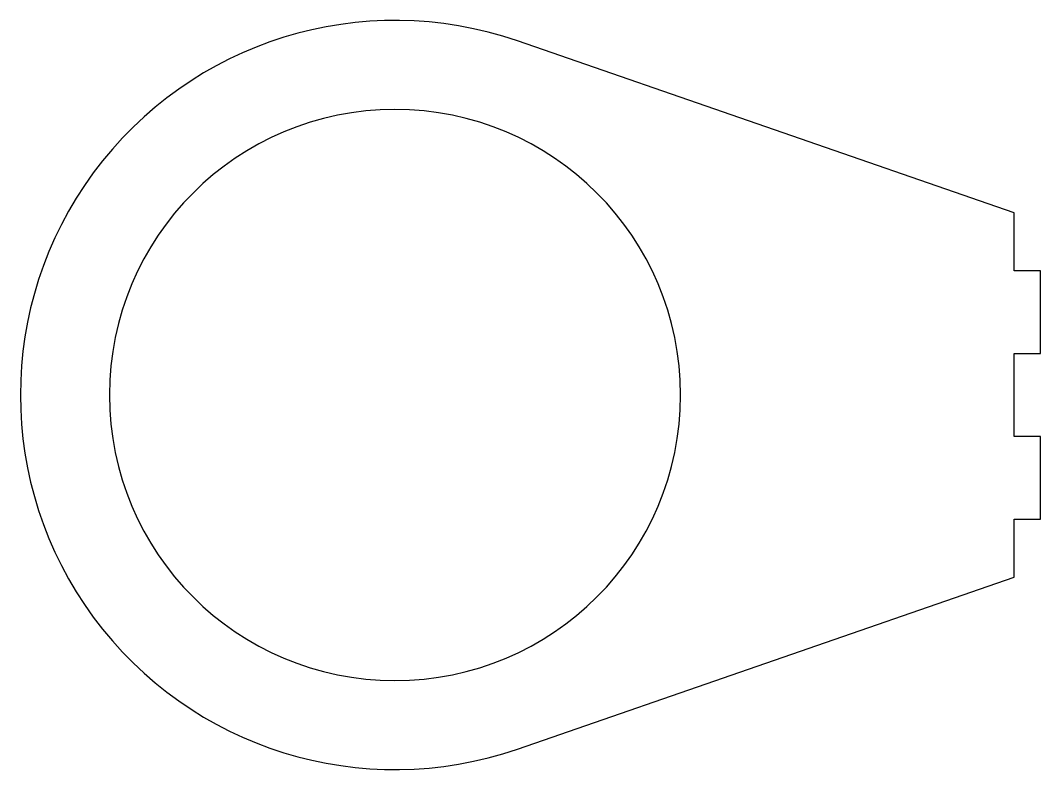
# Model space of a CAD drawing. Header units: millimetres. Extents: x 0 to 123, y 0 to 90.
import ezdxf

# ---------------------------------------------------------------- set-up
doc = ezdxf.new("R2010")
doc.units = ezdxf.units.MM

msp = doc.modelspace()

# ---------------------------------------------------------------- linework, layer by layer
at = {"layer": 'CUT'}
for p, q in [((120.075, 67.25), (60.0412, 88.0143)), ((120.075, 60.25), (120.075, 67.25)), ((123.25, 60.25), (120.075, 60.25)), ((123.25, 50.25), (123.25, 60.25)), ((120.075, 40.25), (120.075, 50.25)), ((120.075, 50.25), (123.25, 50.25)), ((123.25, 40.25), (120.075, 40.25)), ((123.25, 30.25), (123.25, 40.25)), ((120.075, 23.25), (120.075, 30.25)), ((120.075, 30.25), (123.25, 30.25)), ((60.0412, 2.4857), (120.075, 23.25))]:
    msp.add_line(p, q, dxfattribs=at)
for radius, start, end in [(45.25, 70.9207, 289.0793), (34.5, 0, 180), (34.5, 180, 0)]:
    msp.add_arc((45.25, 45.25), radius, start, end, dxfattribs=at)

doc.saveas('drawing.dxf')
